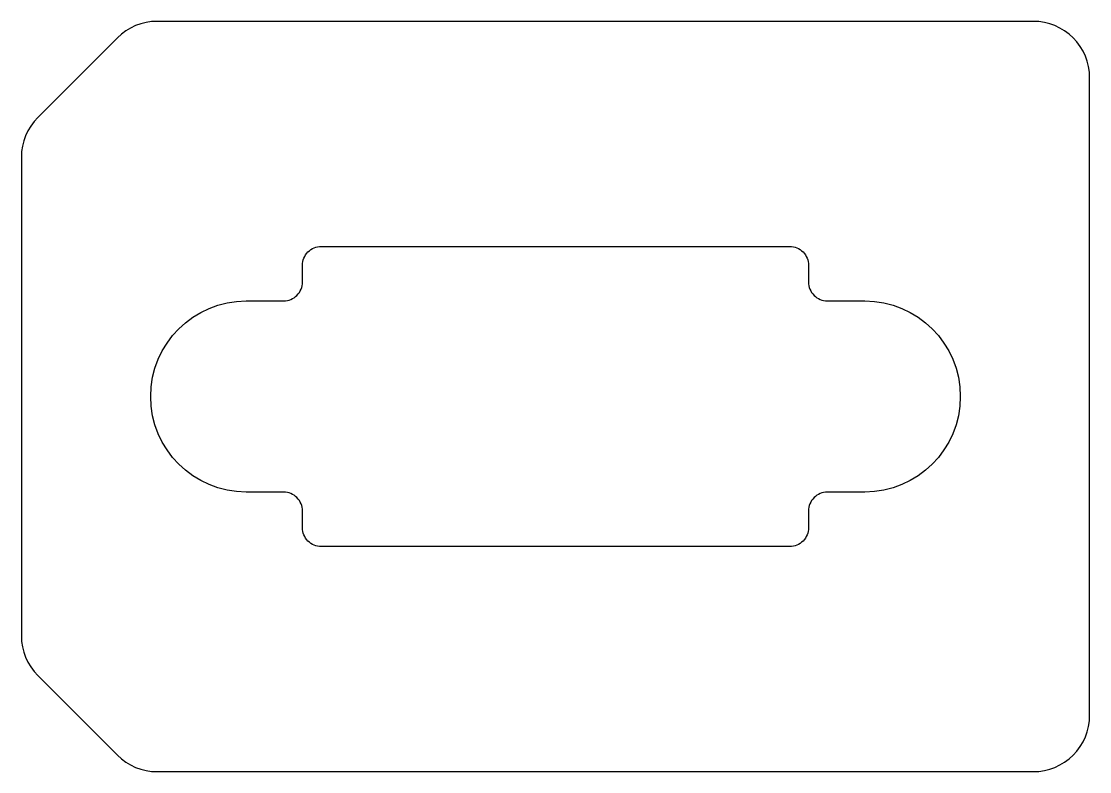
# Model space of a CAD drawing. Header units: millimetres. Extents: x 91.5 to 120, y -209 to -189.
import ezdxf

# ---------------------------------------------------------------- set-up
doc = ezdxf.new("R2010")
doc.units = ezdxf.units.MM
doc.layers.get('0').update_dxf_attribs({"linetype": 'CONTINUOUS'})

msp = doc.modelspace()

# ---------------------------------------------------------------- linework, layer by layer
for points in [[(91.5, -192.621), (91.5, -205.379, 0.198912), (91.939, -206.439), (94.061, -208.561, 0.198912), (95.121, -209), (118.5, -209, 0.414214), (120, -207.5), (120, -190.5, 0.414214), (118.5, -189), (95.121, -189, 0.198912), (94.061, -189.439), (91.939, -191.561, 0.198912)], [(98.5, -196.45, 0.414214), (99, -195.95), (99, -195.5, -0.414214), (99.5, -195), (112, -195, -0.414214), (112.5, -195.5), (112.5, -195.95, 0.414214), (113, -196.45), (114, -196.45, -1), (114, -201.55), (113, -201.55, 0.414214), (112.5, -202.05), (112.5, -202.5, -0.414214), (112, -203), (99.5, -203, -0.414214), (99, -202.5), (99, -202.05, 0.414214), (98.5, -201.55), (97.5, -201.55, -1), (97.5, -196.45)]]:
    msp.add_lwpolyline(points, format="xyb", close=True)

doc.saveas('drawing.dxf')
